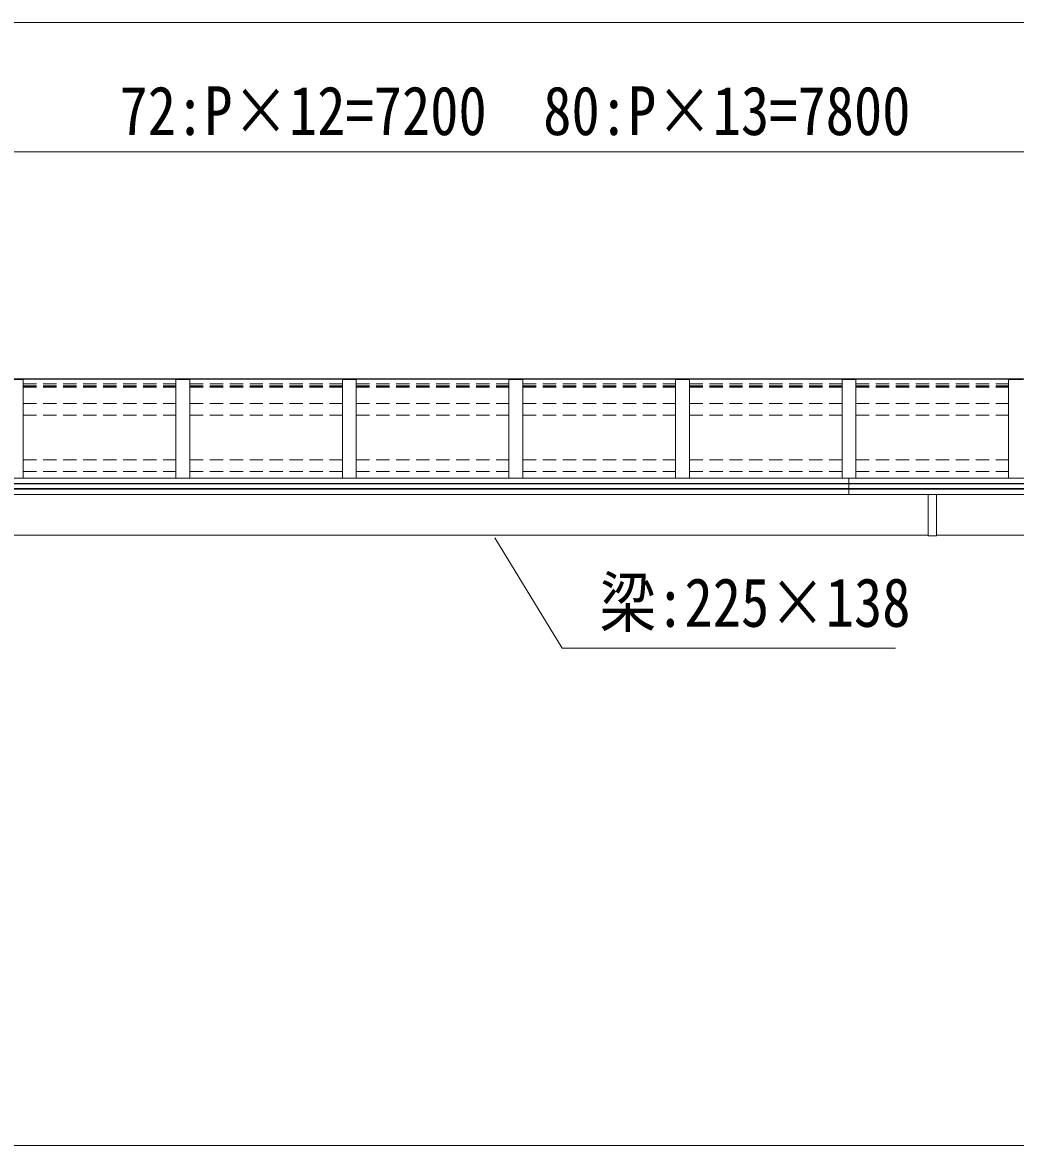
# Model space of a CAD drawing. Units: millimetres at full size, sheet at 1:40; details may follow other scales. Extents: x -11243 to 21331, y -7760 to 7760.
# Drawn here: x -7183 to -3606, y -4228 to -181 of the extents above; entities that cross this region are included whole.
import ezdxf
from ezdxf.enums import TextEntityAlignment as Align

# ---------------------------------------------------------------- set-up
doc = ezdxf.new("R2010")
doc.units = ezdxf.units.MM
doc.header["$LTSCALE"] = 40
doc.linetypes.add('DASHED1', pattern=[1.8, 1.2, -0.6])
for name, color, linetype, lineweight in [('0-0_0', 7, 'Continuous', 9), ('0-3_ELV2', 4, 'Continuous', 9), ('0-6_OTH_LINE', 6, 'Continuous', 9), ('0-E_DET2', 7, 'Continuous', 9), ('8-0', 7, 'Continuous', 9)]:
    doc.layers.add(name, color=color, linetype=linetype, lineweight=lineweight)
doc.styles.add('ＭＳ ゴシック', font='')
doc.styles.get('ＭＳ ゴシック').set_extended_font_data('MS Gothic')

msp = doc.modelspace()

# ---------------------------------------------------------------- linework, layer by layer
at = {"layer": '0-0_0'}
msp.add_line((-8893.55, -4228.3), (-1917.55, -4228.3), dxfattribs=at)
at = {"layer": '0-3_ELV2'}
for p, q in [((-1805.55, -1465.07), (-9005.55, -1465.07)), ((-1805.55, -1467.29), (-9005.55, -1467.29)), ((-7180.55, -1468.45), (-7230.55, -1468.45)), ((-7180.55, -1468.45), (-7180.55, -1823.27)), ((-6630.55, -1468.45), (-6630.55, -1823.27)), ((-6580.55, -1468.45), (-6630.55, -1468.45)), ((-6580.55, -1468.45), (-6580.55, -1823.27)), ((-6030.55, -1468.45), (-6030.55, -1823.27)), ((-5980.55, -1468.45), (-6030.55, -1468.45)), ((-5980.55, -1468.45), (-5980.55, -1823.27)), ((-5430.55, -1468.45), (-5430.55, -1823.27)), ((-5380.55, -1468.45), (-5430.55, -1468.45)), ((-5380.55, -1468.45), (-5380.55, -1823.27)), ((-4830.55, -1468.45), (-4830.55, -1823.27)), ((-4780.55, -1468.45), (-4830.55, -1468.45)), ((-4780.55, -1468.45), (-4780.55, -1823.27)), ((-4540.55, -1468.19), (-4540.55, -1465.07)), ((-4230.55, -1468.45), (-4230.55, -1823.27)), ((-4180.55, -1468.45), (-4230.55, -1468.45)), ((-4180.55, -1468.45), (-4180.55, -1823.27)), ((-3630.55, -1468.45), (-3630.55, -1823.27)), ((-3580.55, -1468.45), (-3630.55, -1468.45)), ((-1805.55, -1823.27), (-9005.55, -1823.27)), ((-1805.55, -1842.79), (-9005.55, -1842.79)), ((-1805.55, -1843.7), (-9005.55, -1843.7)), ((-1805.55, -1860.93), (-9005.55, -1860.93)), ((-4205.55, -1823.27), (-4205.55, -1882.26)), ((-1805.55, -1862.9), (-9005.55, -1862.9)), ((-1805.55, -1882.26), (-9005.55, -1882.26)), ((-3920.55, -1882.26), (-3920.55, -2030.8)), ((-3890.55, -1882.26), (-3890.55, -2030.8)), ((-3920.55, -2028.3), (-8913.73, -2028.3)), ((-3890.55, -2030.8), (-3920.55, -2030.8)), ((-1897.38, -2028.3), (-3890.55, -2028.3))]:
    msp.add_line(p, q, dxfattribs=at)
at = {"layer": '0-3_ELV2', "linetype": 'DASHED1'}
for p, q in [((-7180.55, -1483.84), (-6630.55, -1483.84)), ((-7180.55, -1490.22), (-6630.55, -1490.22)), ((-7180.55, -1492.2), (-6630.55, -1492.2)), ((-7180.55, -1495.97), (-6630.55, -1495.97)), ((-6580.55, -1483.84), (-6030.55, -1483.84)), ((-6580.55, -1490.22), (-6030.55, -1490.22)), ((-6580.55, -1492.2), (-6030.55, -1492.2)), ((-6580.55, -1495.97), (-6030.55, -1495.97)), ((-5980.55, -1483.84), (-5430.55, -1483.84)), ((-5980.55, -1490.22), (-5430.55, -1490.22)), ((-5980.55, -1492.2), (-5430.55, -1492.2)), ((-5980.55, -1495.97), (-5430.55, -1495.97)), ((-5380.55, -1483.84), (-4830.55, -1483.84)), ((-5380.55, -1490.22), (-4830.55, -1490.22)), ((-5380.55, -1492.2), (-4830.55, -1492.2)), ((-5380.55, -1495.97), (-4830.55, -1495.97)), ((-4780.55, -1483.84), (-4230.55, -1483.84)), ((-4780.55, -1490.22), (-4230.55, -1490.22)), ((-4780.55, -1492.2), (-4230.55, -1492.2)), ((-4780.55, -1495.97), (-4230.55, -1495.97)), ((-4180.55, -1483.84), (-3630.55, -1483.84)), ((-4180.55, -1490.22), (-3630.55, -1490.22)), ((-4180.55, -1492.2), (-3630.55, -1492.2)), ((-4180.55, -1495.97), (-3630.55, -1495.97)), ((-7180.55, -1554.46), (-6630.55, -1554.46)), ((-6580.55, -1554.46), (-6030.55, -1554.46)), ((-5980.55, -1554.46), (-5430.55, -1554.46)), ((-5380.55, -1554.46), (-4830.55, -1554.46)), ((-4780.55, -1554.46), (-4230.55, -1554.46)), ((-4180.55, -1554.46), (-3630.55, -1554.46)), ((-7180.55, -1596.97), (-6630.55, -1596.97)), ((-6580.55, -1596.97), (-6030.55, -1596.97)), ((-5980.55, -1596.97), (-5430.55, -1596.97)), ((-5380.55, -1596.97), (-4830.55, -1596.97)), ((-4780.55, -1596.97), (-4230.55, -1596.97)), ((-4180.55, -1596.97), (-3630.55, -1596.97)), ((-7180.55, -1757.24), (-6630.55, -1757.24)), ((-6580.55, -1757.24), (-6030.55, -1757.24)), ((-5980.55, -1757.24), (-5430.55, -1757.24)), ((-5380.55, -1757.24), (-4830.55, -1757.24)), ((-4780.55, -1757.24), (-4230.55, -1757.24)), ((-4180.55, -1757.24), (-3630.55, -1757.24)), ((-7180.55, -1799.75), (-6630.55, -1799.75)), ((-6580.55, -1799.75), (-6030.55, -1799.75)), ((-5980.55, -1799.75), (-5430.55, -1799.75)), ((-5380.55, -1799.75), (-4830.55, -1799.75)), ((-4780.55, -1799.75), (-4230.55, -1799.75)), ((-4180.55, -1799.75), (-3630.55, -1799.75))]:
    msp.add_line(p, q, dxfattribs=at)
at = {"layer": '0-6_OTH_LINE'}
msp.add_line((-9024.55, -181.39), (-1786.55, -181.39), dxfattribs=at)
at = {"layer": '0-E_DET2'}
msp.add_line((-5238.24, -2436.1), (-4037.49, -2436.1), dxfattribs=at)
at = {"layer": '8-0', "color": 6}
msp.add_line((-9005.55, -648), (-1805.55, -648), dxfattribs=at)
at = {"layer": '8-0'}
msp.add_line((-5238.24, -2436.1), (-5481.28, -2038.19), dxfattribs=at)

# ---------------------------------------------------------------- texts
at = {"layer": '0-6_OTH_LINE', "color": 7, "style": 'ＭＳ ゴシック', "width": 0.85}
msp.add_text('梁:225×138', height=176, dxfattribs=at).set_placement((-5103.99, -2411.94), align=Align.BOTTOM_LEFT)
at = {"layer": '8-0', "style": 'ＭＳ ゴシック', "width": 0.85}
msp.add_text('72:P×12=7200  80:P×13=7800', height=176, dxfattribs=at).set_placement((-6833.68, -640), align=Align.BOTTOM_LEFT)

doc.saveas('drawing.dxf')
